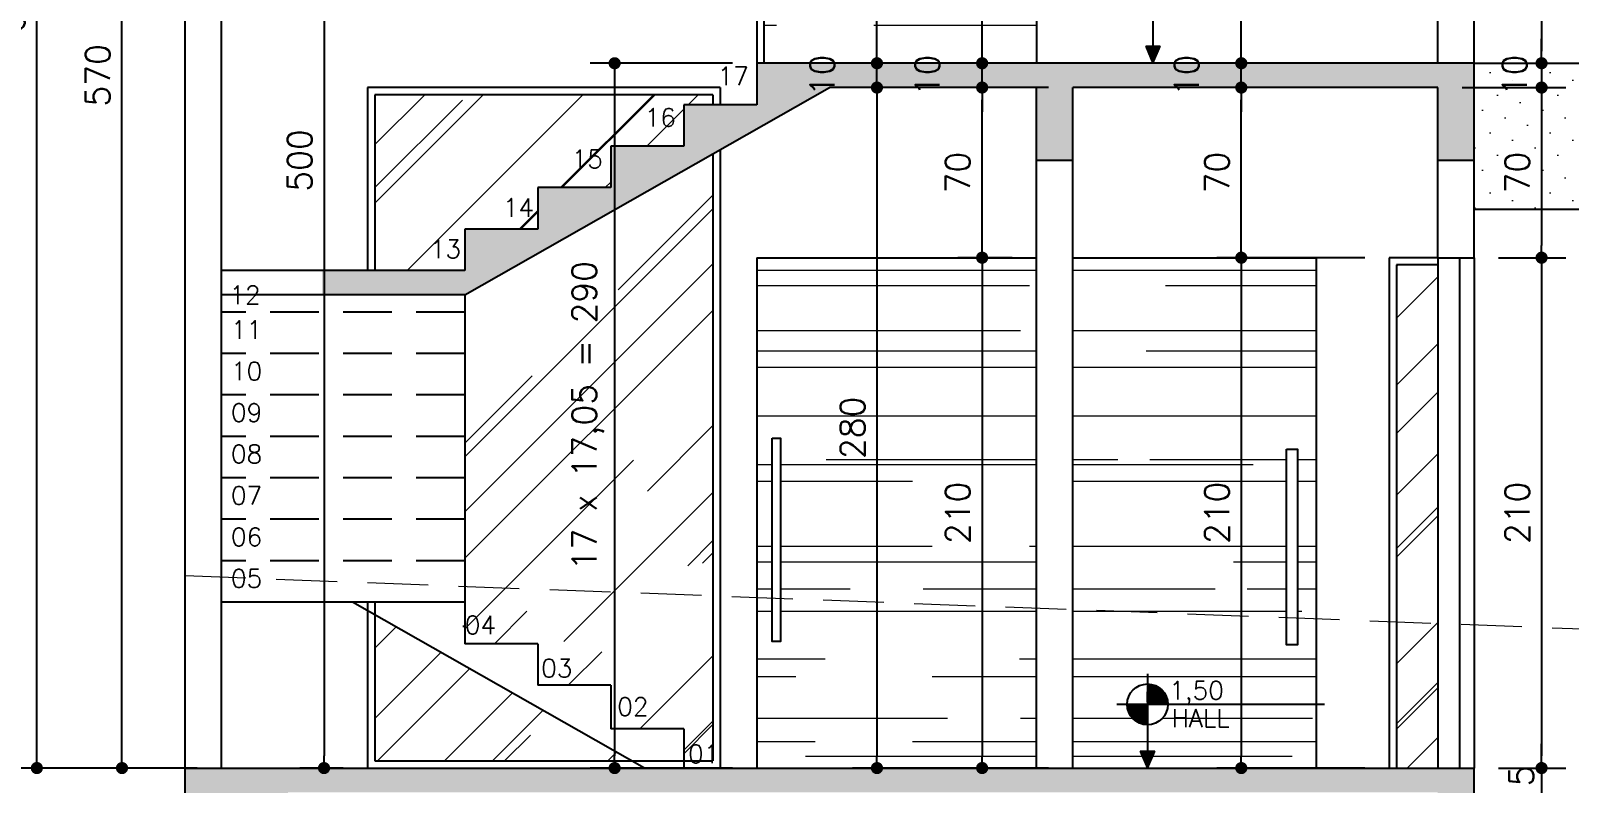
# Model space of a CAD drawing. Header units: inches. Extents: x 580771 to 672494, y 7715997 to 7829530.
# Drawn here: x 651873 to 652506, y 7721287 to 7721596 of the extents above; entities that cross this region are included whole.
import ezdxf

# ---------------------------------------------------------------- set-up
doc = ezdxf.new("R2010")
doc.units = ezdxf.units.IN
doc.header["$MEASUREMENT"] = 0
doc.header["$PDMODE"] = 2
doc.linetypes.add('DASHED2', pattern=[0.375, 0.25, -0.125])
for name, color, linetype in [('1-ARQ-A', 1, 'Continuous'), ('Layer1', 1, 'Continuous'), ('NIVEL', 2, 'Continuous'), ('P01', 1, 'Continuous'), ('P02', 2, 'Continuous'), ('P06', 6, 'Continuous'), ('parede', 6, 'Continuous')]:
    doc.layers.add(name, color=color, linetype=linetype)
for name, color, linetype, lineweight in [('ARQ-01', 1, 'Continuous', 13), ('LINHAS FINAS', 1, 'Continuous', 9), ('MEIO_FIO', 7, 'Continuous', 0)]:
    doc.layers.add(name, color=color, linetype=linetype, lineweight=lineweight)
doc.styles.add('R80E50', font='romans.shx', dxfattribs={"height": 10})
doc.styles.add('ROMANS', font='romans', dxfattribs={"height": 0.2})
doc.dimstyles.new('ARQ50', dxfattribs={"dimscale": 50, "dimtxt": 10, "dimasz": 0.1, "dimexe": 0.2, "dimexo": 0.2, "dimgap": 0.1, "dimtad": 1, "dimdec": 0, "dimzin": 12, "dimdsep": 46, "dimtxsty": 'R80E50', "dimblk1": 'DOT', "dimblk2": 'DOT', "dimsah": 1, "dimcen": 0.4, "dimclrd": 15, "dimclre": 15, "dimclrt": 3, "dimadec": 0, "dimazin": 0, "dimtfac": 1, "dimtdec": 0, "dimtmove": 2, "dimatfit": 3, "dimldrblk": 'DOT', "dimfxl": 0.2, "dimtolj": 1, "dimtzin": 12, "dimarcsym": 0})
pattern_1 = [(50, (-24488.375, -31702.252), (14.345203652, -1.2550427), [1.5, -16.5]), (355, (-24488.375, -31702.252), (-2.775026672, 15.043842674), [1.2, -13.2]), (100.45144446, (-24487.18, -31702.357), (11.570176935, 13.78879982), [1.27480384, -14.02284224]), (46.1842, (-24488.375, -31698.252), (21.344826613, -3.310385616), [2.25, -24.75]), (96.6356355, (-24486.596, -31698.528), (18.693238913, 19.482372015), [1.91220684, -21.0342752]), (351.184164, (-24488.375, -31698.252), (18.6932389, 19.482372005), [1.8, -19.80000002]), (21, (-24486.375, -31699.252), (11.938141042, -8.052377813), [1.5, -16.5]), (326, (-24486.375, -31699.252), (4.866306638, 14.5030009), [1.2, -13.2]), (71.45144474, (-24485.38, -31699.923), (16.804447535, 6.450623056), [1.2748038, -14.02284224]), (37.5, (-24488.375, -31702.252), (0.2431971063, 6.6578770766), [0, -13.04, 0, -13.4, 0, -13.25]), (7.5, (-24488.375, -31702.252), (5.261390749, 7.8882342376), [0, -7.64, 0, -12.74, 0, -5.05]), (327.5, (-24492.835, -31702.252), (10.6764487234, -0.4510974347), [0, -5, 0, -15.6, 0, -20.7]), (317.5, (-24494.835, -31702.252), (11.663723387, 2.002099647), [0, -6.5, 0, -10.36, 0, -14.7])]
pattern_2 = [(0, (-24488.375, -31702.252), (88, 40), [600, -80, 200, -40]), (0, (-24435.175, -31682.25), (-40, 53.2), [120, -13.2, 240, -30]), (0, (-24468.375, -31668.252), (208, 26.8), [320, -56, 160, -40])]

# ---------------------------------------------------------------- blocks, each defined once
blk = doc.blocks.new('*X32')
at = {"color": 0}
for p, q in [((-1683.05, 3892), (-1680, 3892)), ((-1683.05, 3891), (-1680, 3891)), ((-1683.05, 3890), (-1680, 3890)), ((-1683.05, 3889), (-1680, 3889)), ((-1683.05, 3888), (-1680, 3888)), ((-1683, 3882), (-1683, 3888)), ((-1682, 3882), (-1682, 3888)), ((-1681, 3882), (-1681, 3888)), ((-1680, 3888), (-1680, 3892.29)), ((-1680, 3882), (-1680, 3888)), ((-1680, 3888), (-1674, 3888)), ((-1680, 3887), (-1674, 3887)), ((-1680, 3886), (-1674, 3886)), ((-1679, 3888), (-1679, 3891.98)), ((-1678, 3888), (-1678, 3891.57)), ((-1677, 3888), (-1677, 3891.05)), ((-1676, 3888), (-1676, 3890.4)), ((-1675, 3888), (-1675, 3889.59)), ((-1674, 3888), (-1674, 3888.57)), ((-1674, 3882), (-1674, 3888)), ((-1674, 3888), (-1673.54, 3888)), ((-1673, 3882), (-1673, 3887.24)), ((-1695.03, 3880), (-1692, 3880)), ((-1694.93, 3879), (-1692, 3879)), ((-1694.74, 3878), (-1692, 3878)), ((-1694.47, 3877), (-1692, 3877)), ((-1692, 3876), (-1692, 3880.69)), ((-1691, 3876), (-1691, 3880.69)), ((-1690, 3876), (-1690, 3880.69)), ((-1689, 3876), (-1689, 3880.69)), ((-1688, 3876), (-1688, 3880.69)), ((-1687, 3876), (-1687, 3880.69)), ((-1686, 3876), (-1686, 3880.69)), ((-1686, 3880), (-1683.05, 3880)), ((-1686, 3879), (-1683.05, 3879)), ((-1686, 3878), (-1683.05, 3878)), ((-1686, 3877), (-1683.05, 3877)), ((-1683.05, 3882), (-1680, 3882)), ((-1683.05, 3881), (-1680, 3881)), ((-1680, 3885), (-1674, 3885)), ((-1680, 3884), (-1674, 3884)), ((-1680, 3883), (-1674, 3883)), ((-1680, 3880.69), (-1680, 3882)), ((-1680, 3882), (-1674, 3882)), ((-1679, 3880.69), (-1679, 3882)), ((-1678, 3880.69), (-1678, 3882)), ((-1677, 3880.69), (-1677, 3882)), ((-1676, 3880.69), (-1676, 3882)), ((-1675, 3880.69), (-1675, 3882)), ((-1674, 3880.69), (-1674, 3882)), ((-1674, 3882), (-1671.12, 3882)), ((-1674, 3881), (-1671.05, 3881)), ((-1672, 3882), (-1672, 3885.37)), ((-1694.1, 3876), (-1692, 3876)), ((-1694, 3875.78), (-1694, 3876)), ((-1693, 3873.98), (-1693, 3876)), ((-1692, 3872.69), (-1692, 3876)), ((-1692, 3876), (-1686, 3876)), ((-1692, 3875), (-1686, 3875)), ((-1692, 3874), (-1686, 3874)), ((-1692, 3873), (-1686, 3873)), ((-1691.33, 3872), (-1686, 3872)), ((-1690.13, 3871), (-1686, 3871)), ((-1688.51, 3870), (-1686, 3870)), ((-1688, 3869.76), (-1688, 3870)), ((-1687, 3869.36), (-1687, 3870)), ((-1686, 3870), (-1686, 3876)), ((-1686, 3876), (-1683.05, 3876)), ((-1686, 3869.06), (-1686, 3870)), ((-1686, 3870), (-1683.05, 3870)), ((-1685.77, 3869), (-1683.05, 3869)), ((-1685, 3870), (-1685, 3876)), ((-1684, 3870), (-1684, 3876))]:
    blk.add_line(p, q, dxfattribs=at)
blk = doc.blocks.new('nível corte')
at = {"layer": 'NIVEL', "color": 2, "linetype": 'Continuous'}
for p, q in [((172038.46, 10236.15), (172038.46, 10197.35)), ((172111.26, 10223.55), (172025.86, 10223.55)), ((172035.46, 10204.35), (172038.46, 10197.35)), ((172035.46, 10204.35), (172041.46, 10204.35)), ((172038.46, 10197.35), (172041.46, 10204.35))]:
    blk.add_line(p, q, dxfattribs=at)
blk.add_circle((172038.46, 10223.55), 8.4, dxfattribs=at)
blk.add_solid([(172035.46, 10204.35), (172038.46, 10197.35), (172041.46, 10204.35), (172038.46, 10197.35)], dxfattribs=at)
at = {"layer": 'NIVEL', "color": 1, "linetype": 'Continuous', "xscale": 0.7000000000116415, "yscale": 0.7000000000116415, "zscale": 0.7000000000116415}
blk.add_blockref('*X32', (173216.6, 7507.07), dxfattribs=at)
blk = doc.blocks.new('_DOT')
at = {"color": 0, "linetype": 'ByBlock'}
blk.add_line((-0.5, 0), (-1, 0), dxfattribs=at)
at = {"color": 0, "linetype": 'ByBlock', "const_width": 0.5}
blk.add_lwpolyline([(-0.25, 0, 1), (0.25, 0, 1)], format="xyb", close=True, dxfattribs=at)
blk = doc.blocks.new('*D647')
at = {"layer": 'Defpoints', "color": 0, "transparency": 16777216}
for p in [(652431.6, 7721502.93), (652370.85, 7721292.93), (652431.6, 7721292.93)]:
    blk.add_point(p, dxfattribs=at)
at = {"layer": 'NIVEL', "color": 15, "lineweight": -2, "transparency": 16777216}
for p, q in [((652421.6, 7721502.93), (652360.85, 7721502.93)), ((652370.85, 7721497.93), (652370.85, 7721297.93)), ((652421.6, 7721292.93), (652360.85, 7721292.93))]:
    blk.add_line(p, q, dxfattribs=at)
at = {"layer": 'NIVEL', "color": 15, "lineweight": -2, "transparency": 16777216, "xscale": 5, "yscale": 5, "zscale": 5}
for p, rotation in [((652370.85, 7721502.93), 90), ((652370.85, 7721292.93), 270)]:
    blk.add_blockref('_DOT', p, dxfattribs=dict(at, rotation=rotation))
at = {"layer": 'NIVEL', "color": 3, "transparency": 16777216, "insert": (652360.85, 7721397.93), "char_height": 10, "attachment_point": 5, "rotation": 90, "style": 'R80E50'}
blk.add_mtext('\\A1;210', dxfattribs=at)
blk = doc.blocks.new('*D648')
at = {"layer": 'Defpoints', "color": 0, "transparency": 16777216}
for p in [(652370.85, 7721572.93), (652451.6, 7721572.93), (652431.6, 7721502.93)]:
    blk.add_point(p, dxfattribs=at)
at = {"layer": 'NIVEL', "color": 15, "lineweight": -2, "transparency": 16777216}
for p, q in [((652441.6, 7721572.93), (652360.85, 7721572.93)), ((652370.85, 7721507.93), (652370.85, 7721567.93)), ((652421.6, 7721502.93), (652360.85, 7721502.93))]:
    blk.add_line(p, q, dxfattribs=at)
at = {"layer": 'NIVEL', "color": 15, "lineweight": -2, "transparency": 16777216, "xscale": 5, "yscale": 5, "zscale": 5}
for p, rotation in [((652370.85, 7721572.93), 90), ((652370.85, 7721502.93), 270)]:
    blk.add_blockref('_DOT', p, dxfattribs=dict(at, rotation=rotation))
at = {"layer": 'NIVEL', "color": 3, "transparency": 16777216, "insert": (652360.85, 7721537.93), "char_height": 10, "attachment_point": 5, "rotation": 90, "style": 'R80E50'}
blk.add_mtext('\\A1;70', dxfattribs=at)
blk = doc.blocks.new('*D649')
at = {"layer": 'Defpoints', "color": 0, "transparency": 16777216}
for p in [(652370.85, 7721582.93), (652451.6, 7721582.93), (652451.6, 7721572.93)]:
    blk.add_point(p, dxfattribs=at)
at = {"layer": 'NIVEL', "color": 15, "lineweight": -2, "transparency": 16777216}
for p, q in [((652370.85, 7721587.93), (652370.85, 7721592.93)), ((652441.6, 7721582.93), (652360.85, 7721582.93)), ((652370.85, 7721572.93), (652370.85, 7721582.93)), ((652441.6, 7721572.93), (652360.85, 7721572.93)), ((652370.85, 7721567.93), (652370.85, 7721562.93))]:
    blk.add_line(p, q, dxfattribs=at)
at = {"layer": 'NIVEL', "color": 15, "lineweight": -2, "transparency": 16777216, "xscale": 5, "yscale": 5, "zscale": 5}
for p, rotation in [((652370.85, 7721582.93), 270), ((652370.85, 7721572.93), 90)]:
    blk.add_blockref('_DOT', p, dxfattribs=dict(at, rotation=rotation))
at = {"layer": 'NIVEL', "color": 3, "transparency": 16777216, "insert": (652348.35, 7721577.93), "char_height": 10, "attachment_point": 5, "rotation": 90, "style": 'R80E50'}
blk.add_mtext('\\A1;10', dxfattribs=at)
blk = doc.blocks.new('*D650')
at = {"layer": 'Defpoints', "color": 0, "transparency": 16777216}
for p in [(652370.85, 7721692.93), (652451.6, 7721692.93), (652451.6, 7721582.93)]:
    blk.add_point(p, dxfattribs=at)
at = {"layer": 'NIVEL', "color": 15, "lineweight": -2, "transparency": 16777216}
for p, q in [((652441.6, 7721692.93), (652360.85, 7721692.93)), ((652370.85, 7721587.93), (652370.85, 7721687.93)), ((652441.6, 7721582.93), (652360.85, 7721582.93))]:
    blk.add_line(p, q, dxfattribs=at)
at = {"layer": 'NIVEL', "color": 15, "lineweight": -2, "transparency": 16777216, "xscale": 5, "yscale": 5, "zscale": 5}
for p, rotation in [((652370.85, 7721692.93), 90), ((652370.85, 7721582.93), 270)]:
    blk.add_blockref('_DOT', p, dxfattribs=dict(at, rotation=rotation))
at = {"layer": 'NIVEL', "color": 3, "transparency": 16777216, "insert": (652360.85, 7721637.93), "char_height": 10, "attachment_point": 5, "rotation": 90, "style": 'R80E50'}
blk.add_mtext('\\A1;110', dxfattribs=at)
blk = doc.blocks.new('*D655')
at = {"layer": 'Defpoints', "color": 0, "transparency": 16777216}
for p in [(652286.6, 7721502.93), (652264.3, 7721292.93), (652286.6, 7721292.93)]:
    blk.add_point(p, dxfattribs=at)
at = {"layer": 'NIVEL', "color": 15, "lineweight": -2, "transparency": 16777216}
for p, q in [((652276.6, 7721502.93), (652254.3, 7721502.93)), ((652264.3, 7721497.93), (652264.3, 7721297.93)), ((652276.6, 7721292.93), (652254.3, 7721292.93))]:
    blk.add_line(p, q, dxfattribs=at)
at = {"layer": 'NIVEL', "color": 15, "lineweight": -2, "transparency": 16777216, "xscale": 5, "yscale": 5, "zscale": 5}
for p, rotation in [((652264.3, 7721502.93), 90), ((652264.3, 7721292.93), 270)]:
    blk.add_blockref('_DOT', p, dxfattribs=dict(at, rotation=rotation))
at = {"layer": 'NIVEL', "color": 3, "transparency": 16777216, "insert": (652254.3, 7721397.93), "char_height": 10, "attachment_point": 5, "rotation": 90, "style": 'R80E50'}
blk.add_mtext('\\A1;210', dxfattribs=at)
blk = doc.blocks.new('*D656')
at = {"layer": 'Defpoints', "color": 0, "transparency": 16777216}
for p in [(652264.3, 7721572.93), (652286.6, 7721572.93), (652286.6, 7721502.93)]:
    blk.add_point(p, dxfattribs=at)
at = {"layer": 'NIVEL', "color": 15, "lineweight": -2, "transparency": 16777216}
for p, q in [((652276.6, 7721572.93), (652254.3, 7721572.93)), ((652264.3, 7721507.93), (652264.3, 7721567.93)), ((652276.6, 7721502.93), (652254.3, 7721502.93))]:
    blk.add_line(p, q, dxfattribs=at)
at = {"layer": 'NIVEL', "color": 15, "lineweight": -2, "transparency": 16777216, "xscale": 5, "yscale": 5, "zscale": 5}
for p, rotation in [((652264.3, 7721572.93), 90), ((652264.3, 7721502.93), 270)]:
    blk.add_blockref('_DOT', p, dxfattribs=dict(at, rotation=rotation))
at = {"layer": 'NIVEL', "color": 3, "transparency": 16777216, "insert": (652254.3, 7721537.93), "char_height": 10, "attachment_point": 5, "rotation": 90, "style": 'R80E50'}
blk.add_mtext('\\A1;70', dxfattribs=at)
blk = doc.blocks.new('*D657')
at = {"layer": 'Defpoints', "color": 0, "transparency": 16777216}
for p in [(652264.3, 7721582.93), (652286.6, 7721582.93), (652286.6, 7721572.93)]:
    blk.add_point(p, dxfattribs=at)
at = {"layer": 'NIVEL', "color": 15, "lineweight": -2, "transparency": 16777216}
for p, q in [((652264.3, 7721587.93), (652264.3, 7721592.93)), ((652276.6, 7721582.93), (652254.3, 7721582.93)), ((652264.3, 7721572.93), (652264.3, 7721582.93)), ((652276.6, 7721572.93), (652254.3, 7721572.93)), ((652264.3, 7721567.93), (652264.3, 7721562.93))]:
    blk.add_line(p, q, dxfattribs=at)
at = {"layer": 'NIVEL', "color": 15, "lineweight": -2, "transparency": 16777216, "xscale": 5, "yscale": 5, "zscale": 5}
for p, rotation in [((652264.3, 7721582.93), 270), ((652264.3, 7721572.93), 90)]:
    blk.add_blockref('_DOT', p, dxfattribs=dict(at, rotation=rotation))
at = {"layer": 'NIVEL', "color": 3, "transparency": 16777216, "insert": (652241.8, 7721577.93), "char_height": 10, "attachment_point": 5, "rotation": 90, "style": 'R80E50'}
blk.add_mtext('\\A1;10', dxfattribs=at)
blk = doc.blocks.new('*D658')
at = {"layer": 'Defpoints', "color": 0, "transparency": 16777216}
for p in [(652264.3, 7721792.93), (652286.6, 7721792.93), (652286.6, 7721582.93)]:
    blk.add_point(p, dxfattribs=at)
at = {"layer": 'NIVEL', "color": 15, "lineweight": -2, "transparency": 16777216}
for p, q in [((652276.6, 7721792.93), (652254.3, 7721792.93)), ((652264.3, 7721587.93), (652264.3, 7721787.93)), ((652276.6, 7721582.93), (652254.3, 7721582.93))]:
    blk.add_line(p, q, dxfattribs=at)
at = {"layer": 'NIVEL', "color": 15, "lineweight": -2, "transparency": 16777216, "xscale": 5, "yscale": 5, "zscale": 5}
for p, rotation in [((652264.3, 7721792.93), 90), ((652264.3, 7721582.93), 270)]:
    blk.add_blockref('_DOT', p, dxfattribs=dict(at, rotation=rotation))
at = {"layer": 'NIVEL', "color": 3, "transparency": 16777216, "insert": (652254.3, 7721687.93), "char_height": 10, "attachment_point": 5, "rotation": 90, "style": 'R80E50'}
blk.add_mtext('\\A1;210', dxfattribs=at)
blk = doc.blocks.new('*D664')
at = {"layer": 'Defpoints', "color": 0, "transparency": 16777216}
for p in [(652451.6, 7721862.93), (652466.6, 7721582.93), (652494.32, 7721582.93)]:
    blk.add_point(p, dxfattribs=at)
at = {"layer": 'NIVEL', "color": 15, "lineweight": -2, "transparency": 16777216}
for p, q in [((652461.6, 7721862.93), (652504.32, 7721862.93)), ((652494.32, 7721857.93), (652494.32, 7721587.93)), ((652476.6, 7721582.93), (652504.32, 7721582.93))]:
    blk.add_line(p, q, dxfattribs=at)
at = {"layer": 'NIVEL', "color": 15, "lineweight": -2, "transparency": 16777216, "xscale": 5, "yscale": 5, "zscale": 5}
for p, rotation in [((652494.32, 7721862.93), 90), ((652494.32, 7721582.93), 270)]:
    blk.add_blockref('_DOT', p, dxfattribs=dict(at, rotation=rotation))
at = {"layer": 'NIVEL', "color": 3, "transparency": 16777216, "insert": (652484.32, 7721722.93), "char_height": 10, "attachment_point": 5, "rotation": 90, "style": 'R80E50'}
blk.add_mtext('\\A1;280', dxfattribs=at)
blk = doc.blocks.new('*D1399')
at = {"layer": 'Defpoints', "color": 0, "transparency": 16777216}
for p in [(652466.6, 7721582.93), (652451.6, 7721572.93), (652494.32, 7721572.93)]:
    blk.add_point(p, dxfattribs=at)
at = {"layer": 'NIVEL', "color": 15, "lineweight": -2, "transparency": 16777216}
for p, q in [((652494.32, 7721587.93), (652494.32, 7721592.93)), ((652476.6, 7721582.93), (652504.32, 7721582.93)), ((652494.32, 7721582.93), (652494.32, 7721572.93)), ((652461.6, 7721572.93), (652504.32, 7721572.93)), ((652494.32, 7721567.93), (652494.32, 7721562.93))]:
    blk.add_line(p, q, dxfattribs=at)
at = {"layer": 'NIVEL', "color": 15, "lineweight": -2, "transparency": 16777216, "xscale": 5, "yscale": 5, "zscale": 5}
for p, rotation in [((652494.32, 7721582.93), 270), ((652494.32, 7721572.93), 90)]:
    blk.add_blockref('_DOT', p, dxfattribs=dict(at, rotation=rotation))
at = {"layer": 'NIVEL', "color": 3, "transparency": 16777216, "insert": (652483.19, 7721577.93), "char_height": 10, "attachment_point": 5, "rotation": 90, "style": 'R80E50'}
blk.add_mtext('\\A1;10', dxfattribs=at)
blk = doc.blocks.new('*D1401')
at = {"layer": 'Defpoints', "color": 0, "transparency": 16777216}
for p in [(652451.6, 7721572.93), (652466.6, 7721502.93), (652494.32, 7721502.93)]:
    blk.add_point(p, dxfattribs=at)
at = {"layer": 'NIVEL', "color": 15, "lineweight": -2, "transparency": 16777216}
for p, q in [((652461.6, 7721572.93), (652504.32, 7721572.93)), ((652494.32, 7721567.93), (652494.32, 7721507.93)), ((652476.6, 7721502.93), (652504.32, 7721502.93))]:
    blk.add_line(p, q, dxfattribs=at)
at = {"layer": 'NIVEL', "color": 15, "lineweight": -2, "transparency": 16777216, "xscale": 5, "yscale": 5, "zscale": 5}
for p, rotation in [((652494.32, 7721572.93), 90), ((652494.32, 7721502.93), 270)]:
    blk.add_blockref('_DOT', p, dxfattribs=dict(at, rotation=rotation))
at = {"layer": 'NIVEL', "color": 3, "transparency": 16777216, "insert": (652484.32, 7721537.93), "char_height": 10, "attachment_point": 5, "rotation": 90, "style": 'R80E50'}
blk.add_mtext('\\A1;70', dxfattribs=at)
blk = doc.blocks.new('*D666')
at = {"layer": 'Defpoints', "color": 0, "transparency": 16777216}
for p in [(652466.6, 7721502.93), (652466.6, 7721292.93), (652494.32, 7721292.93)]:
    blk.add_point(p, dxfattribs=at)
at = {"layer": 'NIVEL', "color": 15, "lineweight": -2, "transparency": 16777216}
for p, q in [((652476.6, 7721502.93), (652504.32, 7721502.93)), ((652494.32, 7721497.93), (652494.32, 7721297.93)), ((652476.6, 7721292.93), (652504.32, 7721292.93))]:
    blk.add_line(p, q, dxfattribs=at)
at = {"layer": 'NIVEL', "color": 15, "lineweight": -2, "transparency": 16777216, "xscale": 5, "yscale": 5, "zscale": 5}
for p, rotation in [((652494.32, 7721502.93), 90), ((652494.32, 7721292.93), 270)]:
    blk.add_blockref('_DOT', p, dxfattribs=dict(at, rotation=rotation))
at = {"layer": 'NIVEL', "color": 3, "transparency": 16777216, "insert": (652484.32, 7721397.93), "char_height": 10, "attachment_point": 5, "rotation": 90, "style": 'R80E50'}
blk.add_mtext('\\A1;210', dxfattribs=at)
blk = doc.blocks.new('*D667')
at = {"layer": 'Defpoints', "color": 0, "transparency": 16777216}
for p in [(652466.6, 7721292.93), (652466.6, 7721277.93), (652494.32, 7721277.93)]:
    blk.add_point(p, dxfattribs=at)
at = {"layer": 'NIVEL', "color": 15, "lineweight": -2, "transparency": 16777216}
for p, q in [((652494.32, 7721297.93), (652494.32, 7721302.93)), ((652476.6, 7721292.93), (652504.32, 7721292.93)), ((652494.32, 7721292.93), (652494.32, 7721277.93)), ((652476.6, 7721277.93), (652504.32, 7721277.93)), ((652494.32, 7721272.93), (652494.32, 7721267.93))]:
    blk.add_line(p, q, dxfattribs=at)
at = {"layer": 'NIVEL', "color": 15, "lineweight": -2, "transparency": 16777216, "xscale": 5, "yscale": 5, "zscale": 5}
for p, rotation in [((652494.32, 7721292.93), 270), ((652494.32, 7721277.93), 90)]:
    blk.add_blockref('_DOT', p, dxfattribs=dict(at, rotation=rotation))
at = {"layer": 'NIVEL', "color": 3, "transparency": 16777216, "insert": (652486.01, 7721285.43), "char_height": 10, "attachment_point": 5, "rotation": 90, "style": 'R80E50'}
blk.add_mtext('\\A1;15', dxfattribs=at)
blk = doc.blocks.new('*D668')
at = {"layer": 'Defpoints', "color": 0, "transparency": 16777216}
for p in [(652466.6, 7721922.93), (652466.6, 7721277.93), (652531.66, 7721277.93)]:
    blk.add_point(p, dxfattribs=at)
at = {"layer": 'NIVEL', "color": 15, "lineweight": -2, "transparency": 16777216}
for p, q in [((652476.6, 7721922.93), (652541.66, 7721922.93)), ((652531.66, 7721917.93), (652531.66, 7721282.93)), ((652476.6, 7721277.93), (652541.66, 7721277.93))]:
    blk.add_line(p, q, dxfattribs=at)
at = {"layer": 'NIVEL', "color": 15, "lineweight": -2, "transparency": 16777216, "xscale": 5, "yscale": 5, "zscale": 5}
for p, rotation in [((652531.66, 7721922.93), 90), ((652531.66, 7721277.93), 270)]:
    blk.add_blockref('_DOT', p, dxfattribs=dict(at, rotation=rotation))
at = {"layer": 'NIVEL', "color": 3, "transparency": 16777216, "insert": (652521.66, 7721600.43), "char_height": 10, "attachment_point": 5, "rotation": 90, "style": 'R80E50'}
blk.add_mtext('\\A1;645', dxfattribs=at)
blk = doc.blocks.new('*D669')
at = {"layer": 'Defpoints', "color": 0, "transparency": 16777216}
for p in [(652301.6, 7721572.93), (652221.06, 7721292.93), (652301.6, 7721292.93)]:
    blk.add_point(p, dxfattribs=at)
at = {"layer": 'NIVEL', "color": 15, "lineweight": -2, "transparency": 16777216}
for p, q in [((652291.6, 7721572.93), (652211.06, 7721572.93)), ((652221.06, 7721567.93), (652221.06, 7721297.93)), ((652291.6, 7721292.93), (652211.06, 7721292.93))]:
    blk.add_line(p, q, dxfattribs=at)
at = {"layer": 'NIVEL', "color": 15, "lineweight": -2, "transparency": 16777216, "xscale": 5, "yscale": 5, "zscale": 5}
for p, rotation in [((652221.06, 7721572.93), 90), ((652221.06, 7721292.93), 270)]:
    blk.add_blockref('_DOT', p, dxfattribs=dict(at, rotation=rotation))
at = {"layer": 'NIVEL', "color": 3, "transparency": 16777216, "insert": (652211.06, 7721432.93), "char_height": 10, "attachment_point": 5, "rotation": 90, "style": 'R80E50'}
blk.add_mtext('\\A1;280', dxfattribs=at)
blk = doc.blocks.new('*D670')
at = {"layer": 'Defpoints', "color": 0, "transparency": 16777216}
for p in [(652221.06, 7721582.93), (652286.6, 7721582.93), (652301.6, 7721572.93)]:
    blk.add_point(p, dxfattribs=at)
at = {"layer": 'NIVEL', "color": 15, "lineweight": -2, "transparency": 16777216}
for p, q in [((652221.06, 7721587.93), (652221.06, 7721592.93)), ((652276.6, 7721582.93), (652211.06, 7721582.93)), ((652221.06, 7721572.93), (652221.06, 7721582.93)), ((652291.6, 7721572.93), (652211.06, 7721572.93)), ((652221.06, 7721567.93), (652221.06, 7721562.93))]:
    blk.add_line(p, q, dxfattribs=at)
at = {"layer": 'NIVEL', "color": 15, "lineweight": -2, "transparency": 16777216, "xscale": 5, "yscale": 5, "zscale": 5}
for p, rotation in [((652221.06, 7721582.93), 270), ((652221.06, 7721572.93), 90)]:
    blk.add_blockref('_DOT', p, dxfattribs=dict(at, rotation=rotation))
at = {"layer": 'NIVEL', "color": 3, "transparency": 16777216, "insert": (652198.56, 7721577.93), "char_height": 10, "attachment_point": 5, "rotation": 90, "style": 'R80E50'}
blk.add_mtext('\\A1;10', dxfattribs=at)
blk = doc.blocks.new('*D671')
at = {"layer": 'Defpoints', "color": 0, "transparency": 16777216}
for p in [(652221.06, 7721862.93), (652286.6, 7721862.93), (652286.6, 7721582.93)]:
    blk.add_point(p, dxfattribs=at)
at = {"layer": 'NIVEL', "color": 15, "lineweight": -2, "transparency": 16777216}
for p, q in [((652276.6, 7721862.93), (652211.06, 7721862.93)), ((652221.06, 7721587.93), (652221.06, 7721857.93)), ((652276.6, 7721582.93), (652211.06, 7721582.93))]:
    blk.add_line(p, q, dxfattribs=at)
at = {"layer": 'NIVEL', "color": 15, "lineweight": -2, "transparency": 16777216, "xscale": 5, "yscale": 5, "zscale": 5}
for p, rotation in [((652221.06, 7721862.93), 90), ((652221.06, 7721582.93), 270)]:
    blk.add_blockref('_DOT', p, dxfattribs=dict(at, rotation=rotation))
at = {"layer": 'NIVEL', "color": 3, "transparency": 16777216, "insert": (652211.06, 7721722.93), "char_height": 10, "attachment_point": 5, "rotation": 90, "style": 'R80E50'}
blk.add_mtext('\\A1;280', dxfattribs=at)
blk = doc.blocks.new('*D672')
at = {"layer": 'Defpoints', "color": 0, "transparency": 16777216}
for p in [(652171.6, 7721582.93), (652113.2, 7721292.93), (652171.6, 7721292.93)]:
    blk.add_point(p, dxfattribs=at)
at = {"layer": 'NIVEL', "color": 15, "lineweight": -2, "transparency": 16777216}
for p, q in [((652161.6, 7721582.93), (652103.2, 7721582.93)), ((652113.2, 7721577.93), (652113.2, 7721297.93)), ((652161.6, 7721292.93), (652103.2, 7721292.93))]:
    blk.add_line(p, q, dxfattribs=at)
at = {"layer": 'NIVEL', "color": 15, "lineweight": -2, "transparency": 16777216, "xscale": 5, "yscale": 5, "zscale": 5}
for p, rotation in [((652113.2, 7721582.93), 90), ((652113.2, 7721292.93), 270)]:
    blk.add_blockref('_DOT', p, dxfattribs=dict(at, rotation=rotation))
at = {"layer": 'NIVEL', "color": 3, "transparency": 16777216, "insert": (652102.25, 7721437.93), "char_height": 10, "attachment_point": 5, "rotation": 90, "style": 'R80E50'}
blk.add_mtext('\\A1;17 x 17,05 = 290', dxfattribs=at)
blk = doc.blocks.new('*D673')
at = {"layer": 'Defpoints', "color": 0, "transparency": 16777216}
for p in [(651910.65, 7721862.93), (651951.6, 7721862.93), (651951.6, 7721292.93)]:
    blk.add_point(p, dxfattribs=at)
at = {"layer": 'NIVEL', "color": 15, "lineweight": -2, "transparency": 16777216}
for p, q in [((651941.6, 7721862.93), (651900.65, 7721862.93)), ((651910.65, 7721297.93), (651910.65, 7721857.93)), ((651941.6, 7721292.93), (651900.65, 7721292.93))]:
    blk.add_line(p, q, dxfattribs=at)
at = {"layer": 'NIVEL', "color": 15, "lineweight": -2, "transparency": 16777216, "xscale": 5, "yscale": 5, "zscale": 5}
for p, rotation in [((651910.65, 7721862.93), 90), ((651910.65, 7721292.93), 270)]:
    blk.add_blockref('_DOT', p, dxfattribs=dict(at, rotation=rotation))
at = {"layer": 'NIVEL', "color": 3, "transparency": 16777216, "insert": (651900.65, 7721577.93), "char_height": 10, "attachment_point": 5, "rotation": 90, "style": 'R80E50'}
blk.add_mtext('\\A1;570', dxfattribs=at)
blk = doc.blocks.new('*D676')
at = {"layer": 'Defpoints', "color": 0, "transparency": 16777216}
for p in [(651875.64, 7721922.93), (651936.6, 7721922.93), (651936.6, 7721292.93)]:
    blk.add_point(p, dxfattribs=at)
at = {"layer": 'NIVEL', "color": 15, "lineweight": -2, "transparency": 16777216}
for p, q in [((651926.6, 7721922.93), (651865.64, 7721922.93)), ((651875.64, 7721297.93), (651875.64, 7721917.93)), ((651926.6, 7721292.93), (651865.64, 7721292.93))]:
    blk.add_line(p, q, dxfattribs=at)
at = {"layer": 'NIVEL', "color": 15, "lineweight": -2, "transparency": 16777216, "xscale": 5, "yscale": 5, "zscale": 5}
for p, rotation in [((651875.64, 7721922.93), 90), ((651875.64, 7721292.93), 270)]:
    blk.add_blockref('_DOT', p, dxfattribs=dict(at, rotation=rotation))
at = {"layer": 'NIVEL', "color": 3, "transparency": 16777216, "insert": (651865.64, 7721607.93), "char_height": 10, "attachment_point": 5, "rotation": 90, "style": 'R80E50'}
blk.add_mtext('\\A1;630', dxfattribs=at)
blk = doc.blocks.new('*D677')
at = {"layer": 'Defpoints', "color": 0, "transparency": 16777216}
for p in [(652011.6, 7721792.93), (651993.72, 7721292.93), (652011.6, 7721292.93)]:
    blk.add_point(p, dxfattribs=at)
at = {"layer": 'NIVEL', "color": 15, "lineweight": -2, "transparency": 16777216}
for p, q in [((652001.6, 7721792.93), (651983.72, 7721792.93)), ((651993.72, 7721787.93), (651993.72, 7721297.93)), ((652001.6, 7721292.93), (651983.72, 7721292.93))]:
    blk.add_line(p, q, dxfattribs=at)
at = {"layer": 'NIVEL', "color": 15, "lineweight": -2, "transparency": 16777216, "xscale": 5, "yscale": 5, "zscale": 5}
for p, rotation in [((651993.72, 7721792.93), 90), ((651993.72, 7721292.93), 270)]:
    blk.add_blockref('_DOT', p, dxfattribs=dict(at, rotation=rotation))
at = {"layer": 'NIVEL', "color": 3, "transparency": 16777216, "insert": (651983.72, 7721542.93), "char_height": 10, "attachment_point": 5, "rotation": 90, "style": 'R80E50'}
blk.add_mtext('\\A1;500', dxfattribs=at)

msp = doc.modelspace()

# ---------------------------------------------------------------- hatches: boundary and pattern name
at = {"layer": 'ARQ-01'}
h = msp.add_hatch(dxfattribs=at)
h.set_pattern_fill('DOTS', color=256, scale=140, angle=45, style=0)
h.set_pattern_definition([(45, (-24488.375, -31702.252), (-3.093592168, 9.280776503), [0, -8.75])])
h.paths.add_polyline_path([(652636.602, 7721522.928), (652636.602, 7721582.928), (652466.602, 7721582.928), (652466.602, 7721522.928)])
h.paths.add_polyline_path([(652607.974, 7721568.047), (652607.974, 7721587.809), (652592.974, 7721587.809), (652592.974, 7721568.047)], flags=9)
h.paths.add_polyline_path([(652490.688, 7721568.047), (652490.688, 7721587.809), (652475.688, 7721587.809), (652475.688, 7721568.047)], flags=9)
h.paths.add_polyline_path([(652572.577, 7721542.571), (652572.577, 7721563.286), (652557.577, 7721563.286), (652557.577, 7721542.571)], flags=24)
h.paths.add_polyline_path([(652491.824, 7721527.333), (652491.824, 7721548.524), (652476.824, 7721548.524), (652476.824, 7721527.333)], flags=24)
at = {"layer": 'LINHAS FINAS'}
h = msp.add_hatch(dxfattribs=at)
h.set_pattern_fill('AR-RROOF', color=256, scale=40, style=0)
h.set_pattern_definition(pattern_2)
h.paths.add_polyline_path([(652286.602, 7721792.928), (652171.602, 7721792.928), (652171.602, 7721692.928), (652174.602, 7721692.928), (652174.602, 7721582.928), (652286.602, 7721582.928)])
h.paths.add_polyline_path([(652181.399, 7721635.032), (652177.972, 7721635.032), (652177.972, 7721718.626), (652181.399, 7721718.626)], flags=16)
h.paths.add_polyline_path([(652286.602, 7721502.928), (652171.602, 7721502.928), (652171.602, 7721363.157), (652177.972, 7721362.914), (652177.972, 7721428.626), (652181.399, 7721428.626), (652181.399, 7721362.784), (652286.602, 7721358.773)])
h.paths.add_polyline_path([(652286.602, 7721358.773), (652181.399, 7721362.784), (652181.399, 7721345.032), (652177.972, 7721345.032), (652177.972, 7721362.914), (652171.602, 7721363.157), (652171.602, 7721292.928), (652286.602, 7721292.928)])
h.paths.add_polyline_path([(652249.303, 7721568.047), (652249.303, 7721587.809), (652234.303, 7721587.809), (652234.303, 7721568.047)], flags=9)
h.paths.add_polyline_path([(652261.803, 7721672.571), (652261.803, 7721703.286), (652246.803, 7721703.286), (652246.803, 7721672.571)], flags=24)
h.paths.add_polyline_path([(652206.059, 7721568.047), (652206.059, 7721587.809), (652191.059, 7721587.809), (652191.059, 7721568.047)], flags=9)
h.paths.add_polyline_path([(652218.559, 7721707.571), (652218.559, 7721738.286), (652203.559, 7721738.286), (652203.559, 7721707.571)], flags=24)
h.paths.add_polyline_path([(652261.803, 7721382.571), (652261.803, 7721413.286), (652246.803, 7721413.286), (652246.803, 7721382.571)], flags=24)
h.paths.add_polyline_path([(652218.559, 7721417.571), (652218.559, 7721448.286), (652203.559, 7721448.286), (652203.559, 7721417.571)], flags=24)
h = msp.add_hatch(dxfattribs=at)
h.set_pattern_fill('AR-RROOF', color=256, scale=50, angle=45, style=0)
h.set_pattern_definition([(45, (-24488.375, -31702.25), (42.42640687, 113.137085), [750, -100, 250, -50]), (45, (-24459.03, -31637.55), (-82.37794, 11.6672619), [150, -16.5, 300, -37.5]), (45, (-24500.75, -31654.522), (160.15968594, 207.53584028), [400, -70, 200, -50])])
h.paths.add_polyline_path([(652448.602, 7721789.928), (652304.602, 7721789.928), (652304.602, 7721695.928), (652448.602, 7721695.928)])
h.paths.add_polyline_path([(653148.602, 7721789.928), (653004.602, 7721789.928), (653004.602, 7721695.928), (653148.602, 7721695.928)])
h.paths.add_polyline_path([(653151.602, 7721499.928), (653134.602, 7721499.928), (653134.602, 7721326.492), (653151.602, 7721325.845)])
h.paths.add_polyline_path([(653151.602, 7721325.845), (653134.602, 7721326.492), (653134.602, 7721292.928), (653151.602, 7721292.928)])
h.paths.add_polyline_path([(652153.602, 7721545.634), (652051.602, 7721487.634), (652051.602, 7721367.732), (652153.602, 7721363.844)])
h.paths.add_polyline_path([(652014.602, 7721355.941), (652014.602, 7721295.928), (652120.142, 7721295.928)])
h.paths.add_polyline_path([(652153.602, 7721363.844), (652051.602, 7721367.732), (652051.602, 7721344.105), (652081.602, 7721344.105), (652081.602, 7721327.046), (652111.602, 7721327.046), (652111.602, 7721309.039), (652141.602, 7721309.039), (652141.602, 7721295.928), (652153.602, 7721295.928)])
h.paths.add_polyline_path([(652451.602, 7721499.928), (652434.602, 7721499.928), (652434.602, 7721353.131), (652451.602, 7721352.483)])
h.paths.add_polyline_path([(652451.602, 7721352.483), (652434.602, 7721353.131), (652434.602, 7721292.928), (652451.602, 7721292.928)])
h.paths.add_polyline_path([(652368.349, 7721728.286), (652368.349, 7721757.571), (652353.349, 7721757.571), (652353.349, 7721728.286)], flags=24)
h.paths.add_polyline_path([(652037.466, 7721500.873), (652052.288, 7721500.873), (652052.288, 7721512.123), (652037.466, 7721512.123)], flags=24)
h.paths.add_polyline_path([(652067.466, 7721517.932), (652082.645, 7721517.932), (652082.645, 7721529.182), (652067.466, 7721529.182)], flags=24)
h.paths.add_polyline_path([(652095.795, 7721537.922), (652110.616, 7721537.922), (652110.616, 7721549.172), (652095.795, 7721549.172)], flags=24)
h.paths.add_polyline_path([(652125.795, 7721554.981), (652140.616, 7721554.981), (652140.616, 7721566.231), (652125.795, 7721566.231)], flags=24)
h.paths.add_polyline_path([(652110.704, 7721362.095), (652110.704, 7721513.762), (652093.799, 7721513.762), (652093.799, 7721362.095)], flags=9)
h.paths.add_polyline_path([(652142.572, 7721293.137), (652156.322, 7721293.137), (652156.322, 7721304.387), (652142.572, 7721304.387)], flags=9)
h.paths.add_polyline_path([(652113.46, 7721312.558), (652129.352, 7721312.558), (652129.352, 7721323.808), (652113.46, 7721323.808)], flags=24)
h.paths.add_polyline_path([(652082.199, 7721328.41), (652098.092, 7721328.41), (652098.092, 7721339.66), (652082.199, 7721339.66)], flags=24)
h.paths.add_polyline_path([(652050.799, 7721346.177), (652067.049, 7721346.177), (652067.049, 7721357.427), (652050.799, 7721357.427)], flags=9)
h.paths.add_polyline_path([(652153.602, 7721569.928), (652014.602, 7721569.928), (652014.602, 7721497.634), (652051.602, 7721497.634), (652051.602, 7721514.693), (652081.602, 7721514.693), (652081.602, 7721531.752), (652111.602, 7721531.752), (652111.602, 7721548.811), (652141.602, 7721548.811), (652141.602, 7721565.87), (652153.602, 7721565.87)])
h.paths.add_polyline_path([(652014.602, 7721605.928), (652153.602, 7721605.928), (652153.602, 7721789.928), (652014.602, 7721789.928)])
h = msp.add_hatch(dxfattribs=at)
h.set_pattern_fill('AR-RROOF', color=256, scale=40, style=0)
h.set_pattern_definition(pattern_2)
h.paths.add_polyline_path([(652401.602, 7721502.928), (652301.602, 7721502.928), (652301.602, 7721358.201), (652389.393, 7721354.855), (652389.393, 7721424.134), (652393.964, 7721424.134), (652393.964, 7721354.68), (652401.602, 7721354.389)])
h.paths.add_polyline_path([(652401.602, 7721354.389), (652393.964, 7721354.68), (652393.964, 7721343.574), (652389.393, 7721343.574), (652389.393, 7721354.855), (652301.602, 7721358.201), (652301.602, 7721292.928), (652332.289, 7721292.928), (652329.289, 7721299.928), (652332.289, 7721299.928), (652332.289, 7721310.737, -0.4142136), (652323.889, 7721319.137, -1), (652340.689, 7721319.137), (652401.602, 7721319.137)])
h.paths.add_polyline_path([(652401.602, 7721319.137), (652340.689, 7721319.137, -0.4142136), (652332.289, 7721310.737), (652332.289, 7721299.928), (652335.289, 7721299.928), (652332.289, 7721292.928), (652401.602, 7721292.928)], flags=17)
h.paths.add_polyline_path([(652368.349, 7721382.571), (652368.349, 7721413.286), (652353.349, 7721413.286), (652353.349, 7721382.571)], flags=24)
h.paths.add_polyline_path([(652341.091, 7721317.476), (652367.341, 7721317.476), (652367.341, 7721330.869), (652341.091, 7721330.869)], flags=25)
h.paths.add_polyline_path([(652341.776, 7721307.814), (652370.169, 7721307.814), (652370.169, 7721319.064), (652341.776, 7721319.064)], flags=24)
at = {"layer": 'P01'}
h = msp.add_hatch(dxfattribs=at)
h.set_pattern_fill('AR-CONC', color=256, scale=2)
h.set_pattern_definition(pattern_1)
h.paths.add_polyline_path([(652301.602, 7721572.928), (652451.602, 7721572.928), (652451.602, 7721542.928), (652466.602, 7721542.928), (652466.602, 7721582.928), (652171.602, 7721582.928), (652171.602, 7721565.87), (652141.602, 7721565.87), (652141.602, 7721548.811), (652111.602, 7721548.811), (652111.602, 7721531.752), (652081.602, 7721531.752), (652081.602, 7721514.693), (652051.602, 7721514.693), (652051.602, 7721497.634), (651992.883, 7721497.634), (651992.883, 7721487.634), (652051.602, 7721487.634), (652201.602, 7721572.928), (652286.602, 7721572.928), (652286.602, 7721542.928), (652301.602, 7721542.928)])
h.paths.add_polyline_path([(652355.849, 7721568.047), (652355.849, 7721587.809), (652340.849, 7721587.809), (652340.849, 7721568.047)], flags=9)
h.paths.add_polyline_path([(652249.303, 7721568.047), (652249.303, 7721587.809), (652234.303, 7721587.809), (652234.303, 7721568.047)], flags=9)
h.paths.add_polyline_path([(652206.059, 7721568.047), (652206.059, 7721587.809), (652191.059, 7721587.809), (652191.059, 7721568.047)], flags=9)
h = msp.add_hatch(dxfattribs=at)
h.set_pattern_fill('AR-CONC', color=256, scale=2)
h.set_pattern_definition(pattern_1)
h.paths.add_polyline_path([(652651.602, 7721267.928), (652651.602, 7721282.928), (653151.602, 7721282.928), (653151.602, 7721267.928), (653151.602, 7721217.134), (653167.018, 7721217.134), (653169.072, 7721209.708), (653174.468, 7721224.409), (653177.779, 7721217.134), (653193.85, 7721217.134), (653193.85, 7721267.928), (653309.354, 7721267.928), (653309.354, 7721217.134), (653324.769, 7721217.134), (653326.824, 7721209.708), (653332.22, 7721224.409), (653335.531, 7721217.134), (653351.602, 7721217.134), (653351.602, 7721277.928), (653166.602, 7721277.928), (653166.602, 7721292.928), (652636.602, 7721292.928), (652636.602, 7721277.928), (652466.602, 7721277.928), (652466.602, 7721292.928), (651936.602, 7721292.928), (651936.602, 7721232.134), (651952.018, 7721232.134), (651954.072, 7721224.708), (651959.468, 7721239.409), (651962.779, 7721232.134), (651978.85, 7721232.134), (651978.85, 7721282.928), (652451.602, 7721282.928), (652451.602, 7721267.928), (652451.602, 7721217.134), (652467.018, 7721217.134), (652469.072, 7721209.708), (652474.468, 7721224.409), (652477.779, 7721217.134), (652493.85, 7721217.134), (652493.85, 7721267.928), (652609.354, 7721267.928), (652609.354, 7721217.134), (652624.769, 7721217.134), (652626.824, 7721209.708), (652632.22, 7721224.409), (652635.531, 7721217.134), (652651.602, 7721217.134)])

# ---------------------------------------------------------------- linework, layer by layer
at = {"layer": '1-ARQ-A'}
for p, q in [((652431.602, 7721502.928), (652431.602, 7721292.928)), ((652451.602, 7721502.928), (652431.602, 7721502.928)), ((652434.602, 7721499.928), (652434.602, 7721292.928)), ((652451.602, 7721499.928), (652434.602, 7721499.928))]:
    msp.add_line(p, q, dxfattribs=at)
at = {"layer": 'Layer1', "linetype": 'DASHED2', "ltscale": 80}
for p, q in [((652051.602, 7721480.575), (651951.602, 7721480.575)), ((652051.602, 7721463.517), (651951.602, 7721463.517)), ((652051.602, 7721446.458), (651951.602, 7721446.458)), ((652051.602, 7721429.399), (651951.602, 7721429.399)), ((652051.602, 7721412.34), (651951.602, 7721412.34)), ((652051.602, 7721395.281), (651951.602, 7721395.281)), ((652051.602, 7721378.222), (651951.602, 7721378.222))]:
    msp.add_line(p, q, dxfattribs=at)
at = {"layer": 'MEIO_FIO', "color": 2, "linetype": 'DASHED2', "ltscale": 100}
msp.add_lwpolyline([(651936.602, 7721372.116), (652702.232, 7721342.928), (653351.602, 7721318.242)], dxfattribs=at)
at = {"layer": 'NIVEL'}
for p, q in [((652466.602, 7721582.928), (652636.602, 7721582.928)), ((652466.602, 7721522.928), (652636.602, 7721522.928)), ((652171.602, 7721502.928), (652171.602, 7721292.928)), ((652171.602, 7721502.928), (652286.602, 7721502.928)), ((652301.602, 7721502.928), (652401.602, 7721502.928)), ((652401.602, 7721502.928), (652401.602, 7721292.928)), ((652451.602, 7721502.928), (652451.602, 7721292.928)), ((652460.602, 7721502.928), (652460.602, 7721292.928)), ((652466.602, 7721502.928), (652466.602, 7721292.928)), ((652051.602, 7721487.634), (652051.602, 7721344.105)), ((652051.602, 7721361.164), (651951.602, 7721361.164)), ((652125.418, 7721292.928), (652005.418, 7721361.164)), ((652051.602, 7721351.164), (652050.798, 7721351.164)), ((652081.602, 7721344.105), (652051.602, 7721344.105)), ((652081.602, 7721344.105), (652081.602, 7721327.046)), ((652111.602, 7721327.046), (652081.602, 7721327.046)), ((652111.602, 7721327.046), (652111.602, 7721309.039)), ((652141.602, 7721309.039), (652111.602, 7721309.039)), ((652141.602, 7721309.039), (652141.602, 7721292.928))]:
    msp.add_line(p, q, dxfattribs=at)
msp.add_lwpolyline([(652389.393, 7721424.134), (652393.964, 7721424.134), (652393.964, 7721343.574), (652389.393, 7721343.574)], close=True, dxfattribs=at)
at = {"layer": 'P01'}
for p, q in [((652011.602, 7721572.928), (652011.602, 7721497.634)), ((652156.602, 7721572.928), (652011.602, 7721572.928)), ((652014.602, 7721569.928), (652014.602, 7721497.634)), ((652153.602, 7721569.928), (652014.602, 7721569.928)), ((652153.602, 7721569.928), (652153.602, 7721565.87)), ((652156.602, 7721572.928), (652156.602, 7721565.87)), ((652153.602, 7721545.634), (652153.602, 7721295.928)), ((652156.602, 7721547.34), (652156.602, 7721292.928)), ((652171.602, 7721502.928), (652286.602, 7721502.928)), ((652011.602, 7721361.164), (652011.602, 7721292.928)), ((652014.602, 7721361.164), (652014.602, 7721295.928)), ((652014.602, 7721295.928), (652153.602, 7721295.928))]:
    msp.add_line(p, q, dxfattribs=at)
msp.add_lwpolyline([(652177.972, 7721428.626), (652181.399, 7721428.626), (652181.399, 7721345.032), (652177.972, 7721345.032)], close=True, dxfattribs=at)
at = {"layer": 'P02'}
for p, q in [((652286.602, 7721862.928), (652286.602, 7721582.928)), ((652171.602, 7721692.928), (652171.602, 7721582.928)), ((652174.602, 7721692.928), (652174.602, 7721582.928))]:
    msp.add_line(p, q, dxfattribs=at)
at = {"layer": 'parede'}
for p, q in [((651936.602, 7721232.134), (651936.602, 7721922.928)), ((651951.602, 7721292.928), (651951.602, 7721862.928)), ((652451.602, 7721582.928), (652451.602, 7721692.928)), ((652466.602, 7721502.928), (652466.602, 7721692.928)), ((652466.602, 7721582.928), (652171.602, 7721582.928)), ((652171.602, 7721582.928), (652171.602, 7721566.817)), ((652171.602, 7721582.928), (652171.602, 7721565.87)), ((652171.602, 7721582.928), (652171.602, 7721565.87)), ((652286.602, 7721572.928), (652201.602, 7721572.928)), ((652286.602, 7721292.928), (652286.602, 7721572.928)), ((652301.602, 7721292.928), (652301.602, 7721572.928)), ((652451.602, 7721572.928), (652301.602, 7721572.928)), ((652451.602, 7721502.928), (652451.602, 7721572.928)), ((652141.602, 7721565.87), (652141.602, 7721548.811)), ((652171.602, 7721565.87), (652141.602, 7721565.87)), ((652111.602, 7721548.811), (652111.602, 7721531.752)), ((652141.602, 7721548.811), (652111.602, 7721548.811)), ((652301.602, 7721542.928), (652286.602, 7721542.928)), ((652466.602, 7721542.928), (652451.602, 7721542.928)), ((652081.602, 7721531.752), (652081.602, 7721514.693)), ((652111.602, 7721531.752), (652081.602, 7721531.752)), ((652081.602, 7721514.693), (652051.602, 7721514.693)), ((652051.602, 7721514.693), (652051.602, 7721497.634)), ((652451.602, 7721502.928), (652466.602, 7721502.928)), ((652051.602, 7721497.634), (651951.602, 7721497.634)), ((652051.602, 7721487.634), (651951.602, 7721487.634)), ((651936.602, 7721292.928), (652466.602, 7721292.928)), ((652466.602, 7721277.928), (652466.602, 7721292.928))]:
    msp.add_line(p, q, dxfattribs=at)
msp.add_lwpolyline([(652051.602, 7721487.634), (652201.602, 7721572.928)], dxfattribs=at)

# ---------------------------------------------------------------- block references
at = {"layer": 'P06'}
for p in [(480296.086, 7711385.583), (480293.828, 7711095.583)]:
    msp.add_blockref('nível corte', p, dxfattribs=at)

# ---------------------------------------------------------------- texts
at = {"layer": 'NIVEL', "style": 'ROMANS'}
for s, p in [('17', (652155.527, 7721573.915)), ('16', (652125.527, 7721556.856)), ('15', (652095.527, 7721539.797)), ('14', (652067.198, 7721519.807)), ('13', (652037.198, 7721502.748)), ('12', (651954.786, 7721483.861)), ('11', (651955.463, 7721469.56)), ('10', (651955.463, 7721452.501)), ('09', (651955.463, 7721435.442)), ('08', (651955.463, 7721418.383)), ('07', (651955.463, 7721401.325)), ('06', (651955.463, 7721384.266)), ('05', (651955.463, 7721367.207)), ('04', (652051.602, 7721348.052)), ('03', (652083.003, 7721330.285)), ('1,50', (652341.18, 7721321.136)), ('02', (652114.263, 7721314.433)), ('HALL ', (652342.222, 7721309.689)), ('01', (652143.376, 7721295.012))]:
    msp.add_text(s, height=7.5, dxfattribs=at).set_placement(p)

# ---------------------------------------------------------------- dimensions: what is measured, and where the dimension line sits
at = {"layer": 'NIVEL', "color": 4}
for base, p1, p2, picture, middle in [((651875.64, 7721922.928), (651936.602, 7721292.928), (651936.602, 7721922.928), '*D676', (651865.64, 7721607.928)), ((652531.658, 7721277.928), (652466.602, 7721922.928), (652466.602, 7721277.928), '*D668', (652521.658, 7721600.428)), ((651910.647, 7721862.928), (651951.602, 7721292.928), (651951.602, 7721862.928), '*D673', (651900.647, 7721577.928)), ((652221.059, 7721862.928), (652286.602, 7721582.928), (652286.602, 7721862.928), '*D671', (652211.059, 7721722.928)), ((652494.324, 7721582.928), (652451.602, 7721862.928), (652466.602, 7721582.928), '*D664', (652484.324, 7721722.928)), ((651993.717, 7721292.928), (652011.602, 7721792.928), (652011.602, 7721292.928), '*D677', (651983.717, 7721542.928)), ((652264.303, 7721792.928), (652286.602, 7721582.928), (652286.602, 7721792.928), '*D658', (652254.303, 7721687.928)), ((652370.849, 7721692.928), (652451.602, 7721582.928), (652451.602, 7721692.928), '*D650', (652360.849, 7721637.928)), ((652221.059, 7721582.928), (652301.602, 7721572.928), (652286.602, 7721582.928), '*D670', (652198.559, 7721577.928)), ((652264.303, 7721582.928), (652286.602, 7721572.928), (652286.602, 7721582.928), '*D657', (652241.803, 7721577.928)), ((652370.849, 7721582.928), (652451.602, 7721572.928), (652451.602, 7721582.928), '*D649', (652348.349, 7721577.928)), ((652221.059, 7721292.928), (652301.602, 7721572.928), (652301.602, 7721292.928), '*D669', (652211.059, 7721432.928)), ((652264.303, 7721572.928), (652286.602, 7721502.928), (652286.602, 7721572.928), '*D656', (652254.303, 7721537.928)), ((652370.849, 7721572.928), (652431.602, 7721502.928), (652451.602, 7721572.928), '*D648', (652360.849, 7721537.928)), ((652494.324, 7721502.928), (652451.602, 7721572.928), (652466.602, 7721502.928), '*D1401', (652484.324, 7721537.928)), ((652264.303, 7721292.928), (652286.602, 7721502.928), (652286.602, 7721292.928), '*D655', (652254.303, 7721397.928)), ((652370.849, 7721292.928), (652431.602, 7721502.928), (652431.602, 7721292.928), '*D647', (652360.849, 7721397.928)), ((652494.324, 7721292.928), (652466.602, 7721502.928), (652466.602, 7721292.928), '*D666', (652484.324, 7721397.928))]:
    dim = msp.add_linear_dim(base=base, p1=p1, p2=p2, angle=90, dimstyle='ARQ50', dxfattribs=at)
    dim.commit()
    dim.dimension.update_dxf_attribs({"geometry": picture, "text_midpoint": middle})
for base, p1, p2, picture, middle in [((652494.324, 7721572.928), (652466.602, 7721582.928), (652451.602, 7721572.928), '*D1399', (652483.188, 7721577.928)), ((652494.324, 7721277.928), (652466.602, 7721292.928), (652466.602, 7721277.928), '*D667', (652486.01, 7721285.428))]:
    dim = msp.add_linear_dim(base=base, p1=p1, p2=p2, angle=90, dimstyle='ARQ50', dxfattribs=at)
    dim.commit()
    dim.dimension.update_dxf_attribs({"geometry": picture, "text_midpoint": middle, "dimtype": 160})
dim = msp.add_linear_dim(base=(652113.204, 7721292.928), p1=(652171.602, 7721582.928), p2=(652171.602, 7721292.928), angle=90, text='17 x 17,05 = <>', dimstyle='ARQ50', dxfattribs=at)
dim.commit()
dim.dimension.update_dxf_attribs({"geometry": '*D672', "text_midpoint": (652102.251, 7721437.928)})

doc.saveas('drawing.dxf')
